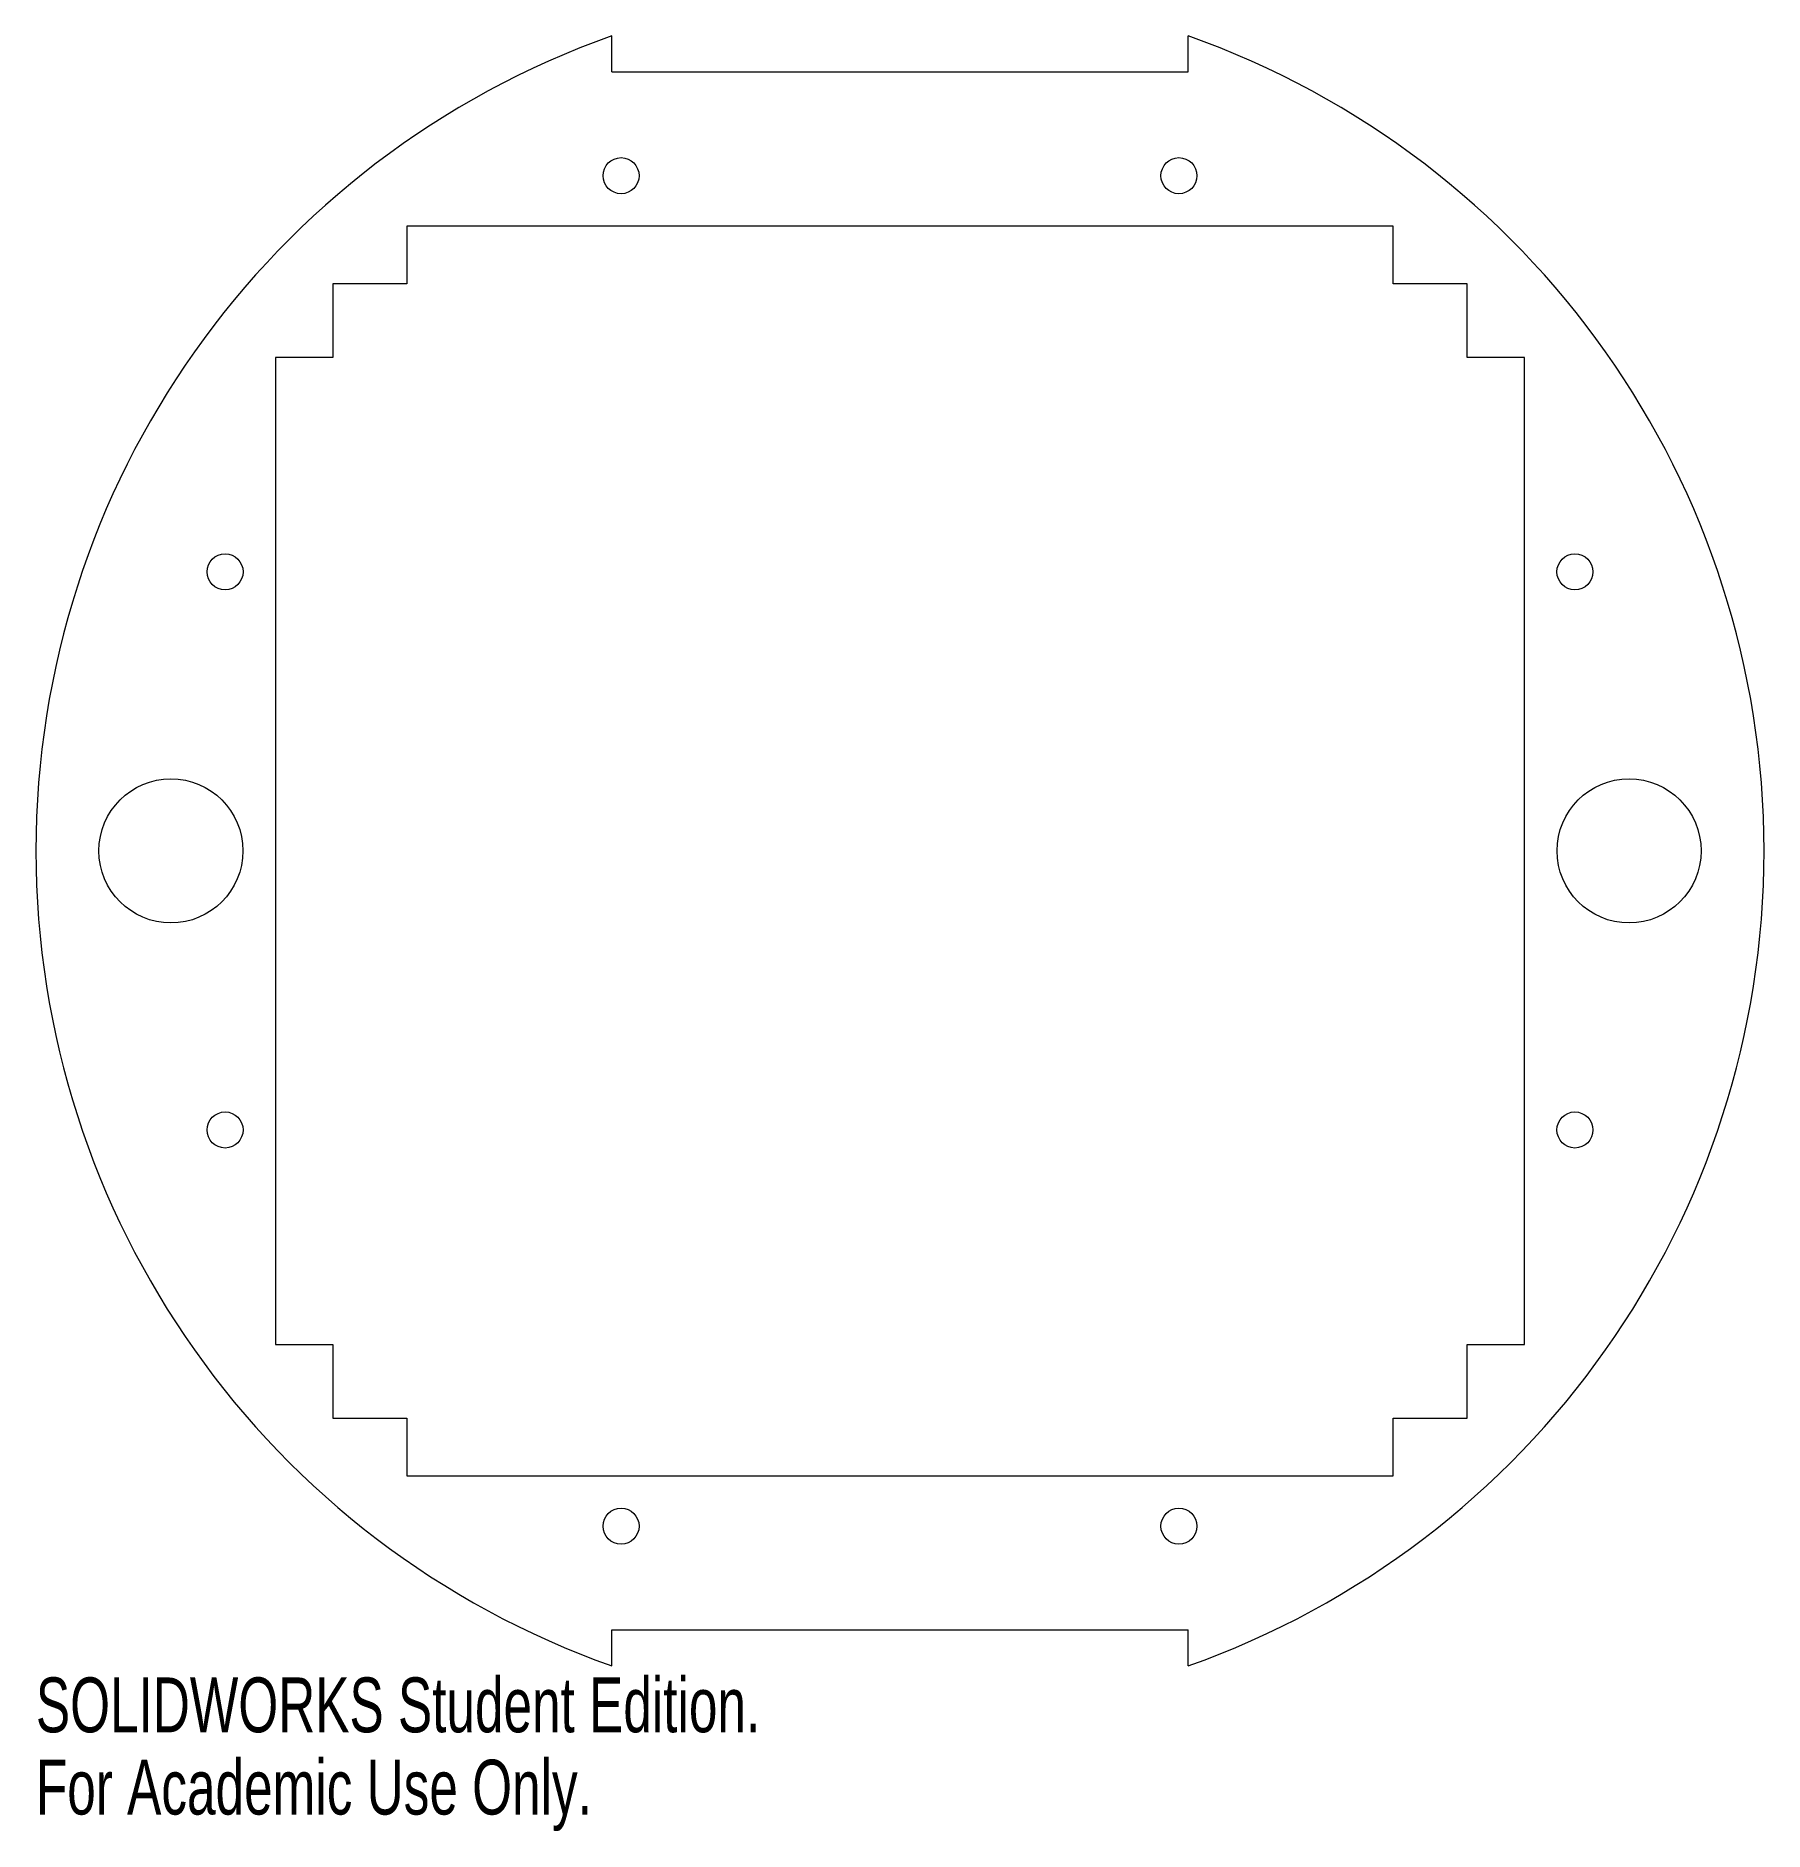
# Model space of a CAD drawing. Header units: millimetres. Extents: x -76 to 76, y -86 to 72.
import ezdxf

# ---------------------------------------------------------------- set-up
doc = ezdxf.new("R2010")
doc.units = ezdxf.units.MM
doc.styles.add('SLDTEXTSTYLE0', font='TXT', dxfattribs={"width": 0.7})

msp = doc.modelspace()

# ---------------------------------------------------------------- linework, layer by layer
at = {"color": 7, "linetype": 'Continuous', "lineweight": 15}
for p, q in [((-25.4, 68.67), (-25.4, 71.84)), ((25.4, 68.67), (25.4, 71.84)), ((-25.4, 68.67), (25.4, 68.67)), ((43.5, 55.08), (-43.5, 55.08)), ((-43.5, 55.08), (-43.5, 50)), ((43.5, 50), (43.5, 55.08)), ((-43.5, 50), (-50, 50)), ((-50, 50), (-50, 43.5)), ((50, 50), (43.5, 50)), ((50, 43.5), (50, 50)), ((-50, 43.5), (-55.08, 43.5)), ((-55.08, 43.5), (-55.08, -43.5)), ((55.08, 43.5), (50, 43.5)), ((55.08, -43.5), (55.08, 43.5)), ((-55.08, -43.5), (-50, -43.5)), ((-50, -43.5), (-50, -50)), ((50, -50), (50, -43.5)), ((50, -43.5), (55.08, -43.5)), ((-50, -50), (-43.5, -50)), ((-43.5, -50), (-43.5, -55.08)), ((43.5, -50), (50, -50)), ((43.5, -55.08), (43.5, -50)), ((-43.5, -55.08), (43.5, -55.08)), ((-25.4, -68.67), (25.4, -68.67)), ((-25.4, -71.84), (-25.4, -68.67)), ((25.4, -71.84), (25.4, -68.67))]:
    msp.add_line(p, q, dxfattribs=at)
for centre, radius in [((-24.6, 59.52), 1.59), ((24.6, 59.52), 1.59), ((-59.52, 24.6), 1.59), ((59.52, 24.6), 1.59), ((-64.29, 0), 6.35), ((64.29, 0), 6.35), ((-59.52, -24.6), 1.59), ((59.52, -24.6), 1.59), ((-24.6, -59.52), 1.59), ((24.6, -59.52), 1.59)]:
    msp.add_circle(centre, radius, dxfattribs=at)
for start, end in [(109.4712, 250.5288), (289.4712, 70.5288)]:
    msp.add_arc((0, 0), 76.2, start, end, dxfattribs=at)

# ---------------------------------------------------------------- texts
at = {"color": 7, "linetype": 'Continuous', "char_height": 4.8336, "attachment_point": 1, "style": 'SLDTEXTSTYLE0'}
for s, insert in [('SOLIDWORKS Student Edition.', (-76.2, -72.86)), ('For Academic Use Only.', (-76.2, -80.11))]:
    msp.add_mtext(s, dxfattribs=dict(at, insert=insert))

doc.saveas('drawing.dxf')
